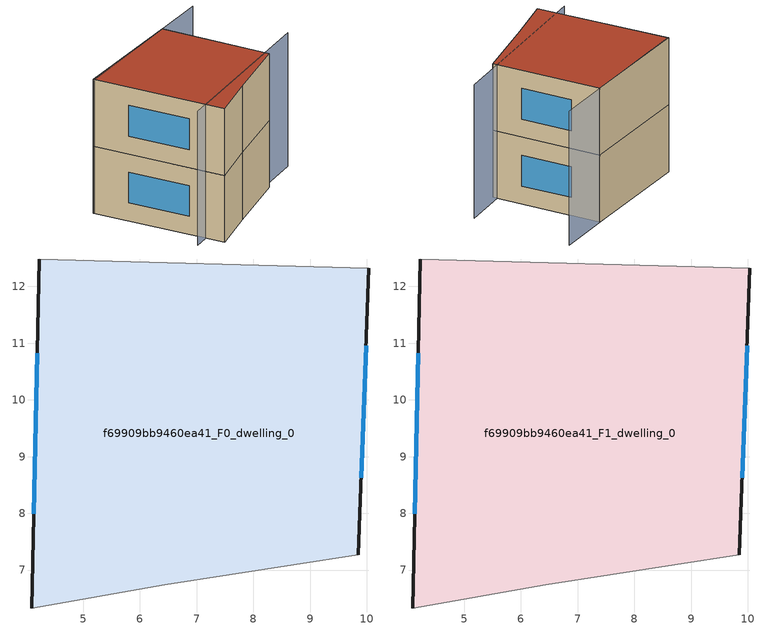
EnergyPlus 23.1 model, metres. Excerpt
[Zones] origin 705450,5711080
f69909bb9460ea41_F0_dwelling_0
 floor ground (EU_floor_Construction): 10.04,12.32 9.85,7.27 6.44,6.74 4.09,6.33 4.22,12.48 z0
 wall outside (EU_wall_Construction): 4.22,12.48 4.09,6.33 / 9.85,7.27 10.04,12.32 z0:3
 wall adiabatic (EU_wall_Construction): 4.09,6.33 6.44,6.74 9.85,7.27 / 10.04,12.32 4.22,12.48 z0:3
 window (EU_Window_Construction): 4.19,10.82 4.13,7.99 / 9.9,8.63 9.99,10.96 z0.81:2.19
f69909bb9460ea41_F1_dwelling_0
 floor to f69909bb9460ea41_F0_dwelling_0 (EU_floor_Construction): 10.04,12.32 9.85,7.27 6.44,6.74 4.09,6.33 4.22,12.48 z3
 wall outside (EU_wall_Construction): 4.22,12.48 4.09,6.33 / 9.85,7.27 10.04,12.32 z3:6
 wall adiabatic (EU_wall_Construction): 4.09,6.33 6.44,6.74 9.85,7.27 / 10.04,12.32 4.22,12.48 z3:6
 window (EU_Window_Construction): 4.19,10.82 4.13,7.99 / 9.9,8.63 9.99,10.96 z3.81:5.19
 roof outside (EU_roof_Construction): 9.85,7.27 10.04,12.32 4.22,12.48 4.09,6.33 6.44,6.74 z6
shading: 3.34,7.19 12.09,7.57 / 12.67,12.27 4.22,12.42 z0:6
[Building]
EU S2 Campaign: North Axis=0; Terrain=City; Solar Distribution=FullExterior
[Site:Location]
London: Latitude=51.5; Longitude=-0.5; Time Zone=0; Elevation=25
[SizingPeriod:WeatherFileDays]
AnnualSizingPeriod: Begin Month=1; Begin Day of Month=1; End Month=12; End Day of Month=31; Day of Week for Start Day=Monday; Use Weather File Daylight Saving Period=No; Use Weather File Rain and Snow Indicators=No
[MATERIAL]
EU_InternalMass_Material: Roughness=MediumRough; Thickness=0.1; Conductivity=1; Density=1800; Specific Heat=900; Thermal Absorptance=0.9; Solar Absorptance=0.7; Visible Absorptance=0.7
[MATERIAL:NOMASS] Roughness=MediumRough; Thermal Absorptance=0.9; Solar Absorptance=0.7; Visible Absorptance=0.7
Name | Thermal Resistance
EU_wall_NoMass | 0.555556
EU_roof_NoMass | 0.510204
EU_floor_NoMass | 1.68919
[WINDOWMATERIAL:SIMPLEGLAZINGSYSTEM]
EU_Window_SimpleGlazing: UFactor=3.96; Solar Heat Gain Coefficient=0.85; Visible Transmittance=0.85
[CONSTRUCTION]
EU_wall_Construction: EU_wall_NoMass
EU_roof_Construction: EU_roof_NoMass
EU_floor_Construction: EU_floor_NoMass
EU_Window_Construction: EU_Window_SimpleGlazing
EU_InternalMass_Construction: EU_InternalMass_Material
[ZONE] Type=1; Multiplier=1; Ceiling Height=autocalculate; Floor Area=autocalculate; Part of Total Floor Area=Yes
Name | Volume
f69909bb9460ea41_F0_dwelling_0 | 96.9126
f69909bb9460ea41_F1_dwelling_0 | 96.9104
[INTERNALMASS] Construction=EU_InternalMass_Construction; Surface Area=32.3039
Name | Zone or ZoneList
f69909bb9460ea41_F0_dwelling_0_EU_InternalMass | f69909bb9460ea41_F0_dwelling_0
f69909bb9460ea41_F1_dwelling_0_EU_InternalMass | f69909bb9460ea41_F1_dwelling_0
[OTHEREQUIPMENT] Fuel Type=Electricity; Design Level Calculation Method=Watts/Area; Power per Zone Floor Area=1; Fraction Latent=0; Fraction Radiant=0; Fraction Lost=0; Carbon Dioxide Generation Rate=0; EndUse Subcategory=EU_Step8_InternalGains
Name | Zone or ZoneList or Space or SpaceList | Schedule
EU_Step8_InternalGain_f69909bb9460ea41_F0_dwelling_0_f000 | f69909bb9460ea41_F0_dwelling_0 | EU_Step8_GainSchedule_f69909bb9460ea41_F0_dwelling_0_f000
EU_Step8_InternalGain_f69909bb9460ea41_F1_dwelling_0_f000 | f69909bb9460ea41_F1_dwelling_0 | EU_Step8_GainSchedule_f69909bb9460ea41_F1_dwelling_0_f000
[ZONEVENTILATION:DESIGNFLOWRATE] Schedule=EU_AlwaysOn; Design Flow Rate Calculation Method=AirChanges/Hour; Air Changes per Hour=0.48; Ventilation Type=Natural; Fan Pressure Rise=0; Fan Total Efficiency=1; Constant Term Coefficient=1; Temperature Term Coefficient=0; Velocity Term Coefficient=0; Velocity Squared Term Coefficient=0; Minimum Indoor Temperature=-100; Maximum Indoor Temperature=100; Delta Temperature=-100; Minimum Outdoor Temperature=-100; Maximum Outdoor Temperature=100; Maximum Wind Speed=40
Name | Zone or ZoneList or Space or SpaceList
EU_ConstantAir_f69909bb9460ea41_F0_dwelling_0 | f69909bb9460ea41_F0_dwelling_0
EU_ConstantAir_f69909bb9460ea41_F1_dwelling_0 | f69909bb9460ea41_F1_dwelling_0
[HVACTEMPLATE:THERMOSTAT] Constant Heating Setpoint=20; Constant Cooling Setpoint=50
EU_HeatOnly_f69909bb9460ea41_F0_dwelling_0; EU_HeatOnly_f69909bb9460ea41_F1_dwelling_0
[HVACTEMPLATE:ZONE:IDEALLOADSAIRSYSTEM] System Availability Schedule=EU_AlwaysOn; Maximum Heating Supply Air Temperature=50; Minimum Cooling Supply Air Temperature=13; Maximum Heating Supply Air Humidity Ratio=0.0156; Minimum Cooling Supply Air Humidity Ratio=0.0077; Heating Limit=NoLimit; Cooling Limit=NoLimit; Heating Availability Schedule=EU_AlwaysOn; Cooling Availability Schedule=EU_CoolingOff; Dehumidification Control Type=ConstantSensibleHeatRatio; Cooling Sensible Heat Ratio=0.7; Dehumidification Setpoint=60; Humidification Control Type=None; Humidification Setpoint=30; Outdoor Air Method=None; Outdoor Air Flow Rate per Person=0.00944; Outdoor Air Flow Rate per Zone Floor Area=0; Outdoor Air Flow Rate per Zone=0; Demand Controlled Ventilation Type=None; Outdoor Air Economizer Type=NoEconomizer; Heat Recovery Type=None; Sensible Heat Recovery Effectiveness=0.7; Latent Heat Recovery Effectiveness=0.65
Name | Template Thermostat
f69909bb9460ea41_F0_dwelling_0 | EU_HeatOnly_f69909bb9460ea41_F0_dwelling_0
f69909bb9460ea41_F1_dwelling_0 | EU_HeatOnly_f69909bb9460ea41_F1_dwelling_0
[SIZING:ZONE] Zone Cooling Design Supply Air Temperature Input Method=SupplyAirTemperature; Zone Cooling Design Supply Air Temperature=13; Zone Heating Design Supply Air Temperature Input Method=SupplyAirTemperature; Zone Heating Design Supply Air Temperature=50; Zone Cooling Design Supply Air Humidity Ratio=0.008; Zone Heating Design Supply Air Humidity Ratio=0.008; Cooling Design Air Flow Method=DesignDay; Cooling Design Air Flow Rate=0; Cooling Minimum Air Flow per Zone Floor Area=0.000762; Cooling Minimum Air Flow=0; Cooling Minimum Air Flow Fraction=0.2; Heating Design Air Flow Method=DesignDay; Heating Design Air Flow Rate=0; Heating Maximum Air Flow per Zone Floor Area=0.002032; Heating Maximum Air Flow=0.141576; Heating Maximum Air Flow Fraction=0.3; Account for Dedicated Outdoor Air System=No; Dedicated Outdoor Air System Control Strategy=NeutralSupplyAir; Dedicated Outdoor Air Low Setpoint Temperature for Design=autosize; Dedicated Outdoor Air High Setpoint Temperature for Design=autosize; Zone Load Sizing Method=Sensible Load Only No Latent Load; Zone Latent Cooling Design Supply Air Humidity Ratio Input Method=HumidityRatioDifference; Zone Cooling Design Supply Air Humidity Ratio Difference=0.005; Zone Latent Heating Design Supply Air Humidity Ratio Input Method=HumidityRatioDifference; Zone Humidification Design Supply Air Humidity Ratio Difference=0.005
f69909bb9460ea41_F0_dwelling_0; f69909bb9460ea41_F1_dwelling_0
[SCHEDULE:CONSTANT]
Name | Hourly Value
EU_AlwaysOn | 1
EU_CoolingOff | 0
[SCHEDULE:FILE] Column Number=1; Rows to Skip at Top=0; Number of Hours of Data=8760; Column Separator=Comma; Interpolate to Timestep=No; Minutes per Item=60; Adjust Schedule for Daylight Savings=Yes
Name | File
EU_Step8_GainSchedule_f69909bb9460ea41_F0_dwelling_0_f000 | ../../schedules/f69909bb9460ea41/f69909bb9460ea41_F0_dwelling_0_f000_gain.csv
EU_Step8_GainSchedule_f69909bb9460ea41_F1_dwelling_0_f000 | ../../schedules/f69909bb9460ea41/f69909bb9460ea41_F1_dwelling_0_f000_gain.csv
